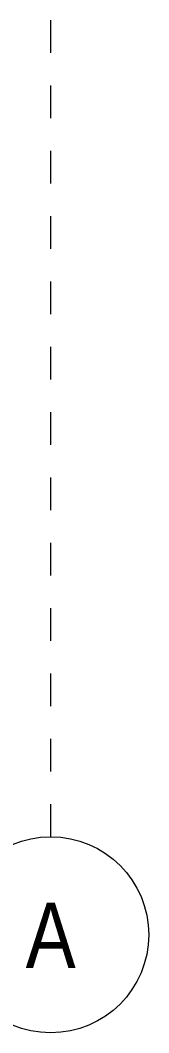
# Model space of a CAD drawing. Header units: metres. Extents: x -3 to 175, y -5 to 18.
# Drawn here: x 64.324 to 64.717, y -4.883 to -1.783 of the extents above; entities that cross this region are included whole.
import ezdxf

# ---------------------------------------------------------------- set-up
doc = ezdxf.new("R2010")
doc.units = ezdxf.units.M
doc.linetypes.add('Grid Line', pattern=[0.022225, 0.0127, -0.003175, 0.003175, -0.003175])
doc.layers.add('S-GRID', color=7, linetype='Continuous', lineweight=9)
doc.layers.add('S-GRID-IDEN', color=7, linetype='Continuous', lineweight=9)
doc.styles.add('Saira Condensed', font='SairaCondensed-Regular.ttf', dxfattribs={"height": 0.2})

# ---------------------------------------------------------------- blocks, each defined once
blk = doc.blocks.new('Grid - 3mm-1144979-N-Cubierta 01')
at = {"layer": 'S-GRID-IDEN', "color": 253, "true_color": 0xaaaaaa}
blk.add_circle((0, 0), 0.003, dxfattribs=at)

msp = doc.modelspace()

# ---------------------------------------------------------------- linework, layer by layer
at = {"layer": 'S-GRID', "color": 254, "linetype": 'Grid Line', "true_color": 0xd4d4d4}
msp.add_line((64.4169, -1.7829), (64.4169, -4.2829), dxfattribs=at)

# ---------------------------------------------------------------- block references
at = {"layer": 'S-GRID-IDEN', "color": 253, "true_color": 0xaaaaaa, "xscale": 99.99999999999993, "yscale": 99.99999999999993, "zscale": 99.99999999999993, "rotation": 180}
msp.add_blockref('Grid - 3mm-1144979-N-Cubierta 01', (64.4169, -4.5829), dxfattribs=at)

# ---------------------------------------------------------------- texts
at = {"layer": 'S-GRID-IDEN', "color": 253, "true_color": 0xaaaaaa, "insert": (64.3406, -4.4844), "char_height": 0.2, "width": 0.176371, "attachment_point": 1, "style": 'Saira Condensed'}
msp.add_mtext('A', dxfattribs=at)

doc.saveas('drawing.dxf')
